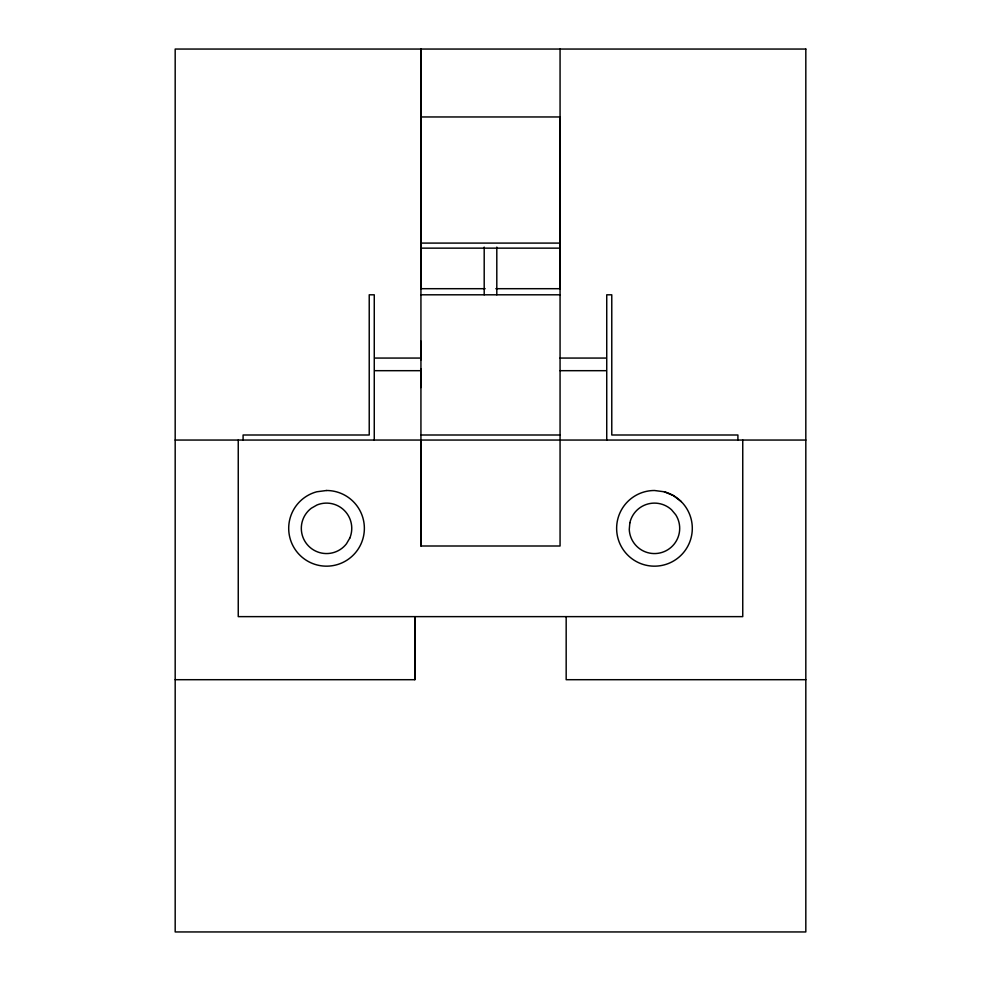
<?xml version="1.0" encoding="UTF-8"?>
<svg xmlns="http://www.w3.org/2000/svg" width="981" height="981" viewBox="0 0 981 981"><rect width="100%" height="100%" fill="white"/><g stroke="black" fill="none" stroke-linecap="round" stroke-linejoin="round"><path stroke-width="1.47" d="M175.182 679.698L414.828 679.698L414.828 616.632M560.065 49.05L560.065 546L420.935 546L420.935 440.052M420.935 387.556L420.935 368.831M420.935 359.917L420.935 341.18M420.935 546L420.935 49.05L420.935 288.696L485.154 288.696M484.197 294.803L484.197 247.102M496.803 294.803L496.803 247.102M420.935 116.96L560.065 116.96L560.065 288.696L495.846 288.696M420.935 243.092L560.065 243.092M420.935 248.144L560.065 248.144M420.935 294.803L560.065 294.803M374.73 358.065L420.935 358.065M560.065 358.065L606.27 358.065M374.73 370.683L420.935 370.683M560.065 370.683L606.27 370.683M420.935 435L560.065 435M175.182 440.052L805.818 440.052M805.818 679.698L566.172 679.698L566.172 616.632M664.26 491.788L654.462 490.5A37.842 37.842 0 0 0 620.176 544.332A37.842 37.842 0 0 0 683.45 552.659A37.842 37.842 0 0 0 664.26 491.788L673.383 495.564L681.219 501.585M742.752 440.052L742.752 616.632L238.248 616.632L238.248 440.052M737.908 440.052L737.908 435L611.776 435L611.776 294.803L606.736 294.803L606.736 440.052M414.828 617.11L414.828 679.698M374.264 440.052L374.264 294.803L369.224 294.803L369.224 435L243.092 435L243.092 440.052M629.839 522.885L629.262 529.446A25.224 25.224 0 0 0 662.052 552.401A25.224 25.224 0 0 0 675.737 514.78L671.507 509.74A25.224 25.224 0 0 0 629.839 522.885M349.776 538.14L346.452 543.817A25.224 25.224 0 0 1 308.586 546.061A25.224 25.224 0 0 1 311.308 508.232L317.022 504.97A25.224 25.224 0 0 1 349.776 538.14M326.538 490.5L316.74 491.788A37.842 37.842 0 0 0 297.55 552.659A37.842 37.842 0 0 0 360.824 544.332A37.842 37.842 0 0 0 326.538 490.5M805.818 49.05L175.182 49.05L175.182 931.95L805.818 931.95L805.818 49.05"/></g></svg>
